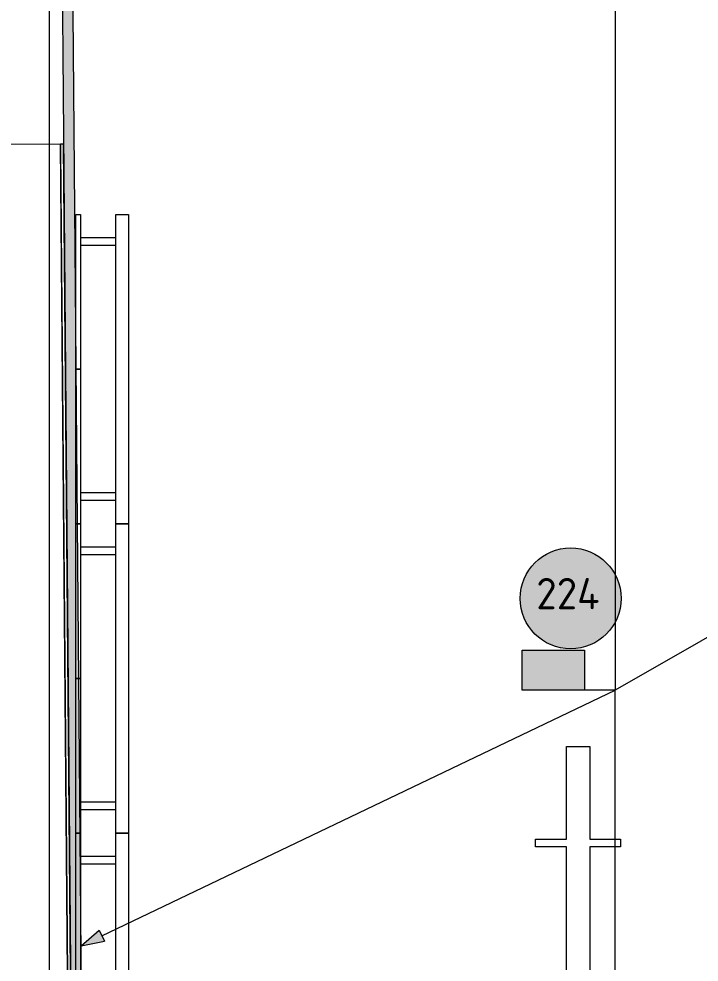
# Model space of a CAD drawing. Header units: millimetres. Extents: x 0 to 1189, y 0 to 841.
# Drawn here: x 790.2 to 834.2, y 535.6 to 596.6 of the extents above; entities that cross this region are included whole.
import ezdxf

# ---------------------------------------------------------------- set-up
doc = ezdxf.new("R2010")
doc.units = ezdxf.units.MM

msp = doc.modelspace()

# ---------------------------------------------------------------- hatches: boundary and pattern name
at = {"true_color": 0xf1d696}
h = msp.add_hatch(color=41, dxfattribs=at)
h.dxf.hatch_style = 2
h.paths.add_polyline_path([(794.326214, 523.37257), (793.626212, 523.37257), (792.814211, 619.854718), (793.514212, 619.854718)])
at = {"true_color": 0xffffff}
h = msp.add_hatch(color=7, dxfattribs=at)
edge = h.paths.add_edge_path()
edge.add_arc((825.858262, 559.123125), 3.260255, 0, 360)
h = msp.add_hatch(color=7, dxfattribs=at)
h.dxf.hatch_style = 2
h.paths.add_polyline_path([(822.718257, 555.77662), (826.758263, 555.77662), (826.758263, 553.188616), (822.718257, 553.188616)])
h = msp.add_hatch(color=7, dxfattribs=at)
h.dxf.hatch_style = 2
h.paths.add_polyline_path([(822.718257, 555.77662), (826.758263, 555.77662), (826.758263, 553.188616), (822.718257, 553.188616)])
h = msp.add_hatch(color=7, dxfattribs=at)
h.dxf.hatch_style = 2
h.paths.add_polyline_path([(822.718257, 555.77662), (826.758263, 555.77662), (826.758263, 553.188616), (822.718257, 553.188616)])
h = msp.add_hatch(color=7, dxfattribs=at)
h.dxf.hatch_style = 2
h.paths.add_polyline_path([(822.718257, 555.77662), (826.758263, 555.77662), (826.758263, 553.188616), (822.718257, 553.188616)])
at = {"true_color": 0x0077b0}
h = msp.add_hatch(color=144, dxfattribs=at)
h.paths.add_polyline_path([(823.928827, 554.381015), (823.928827, 555.187994), (823.899337, 555.344677), (823.810316, 555.475729), (823.681676, 555.562132), (823.525338, 555.591484), (823.368861, 555.562132), (823.237603, 555.475729), (823.150167, 555.344677), (823.121848, 555.187994), (823.121848, 554.381015), (823.150167, 554.224677), (823.237603, 554.096037), (823.368861, 554.007015), (823.525338, 553.977525), (823.681676, 554.007015), (823.810316, 554.096037), (823.899337, 554.224677)])
h.paths.add_polyline_path([(824.12947, 554.381015), (824.118316, 554.260359), (824.08489, 554.148333), (824.029243, 554.045299), (823.951427, 553.951618), (823.859658, 553.874319), (823.757606, 553.819809), (823.645942, 553.78752), (823.525338, 553.776883), (823.403605, 553.78752), (823.291898, 553.819809), (823.189699, 553.874319), (823.096492, 553.951618), (823.018762, 554.045299), (822.963305, 554.148333), (822.930068, 554.260359), (822.919001, 554.381015), (822.919001, 555.187994), (822.930068, 555.309727), (822.963305, 555.421434), (823.018762, 555.523633), (823.096492, 555.61684), (823.189699, 555.694656), (823.291898, 555.750303), (823.403605, 555.783729), (823.525338, 555.794882), (823.645994, 555.783772), (823.758019, 555.750647), (823.861054, 555.695818), (823.954734, 555.619596), (824.030638, 555.525958), (824.085303, 555.422812), (824.118368, 555.310157), (824.12947, 555.187994)])
h = msp.add_hatch(color=144, dxfattribs=at)
h.paths.add_polyline_path([(823.928827, 554.381015), (823.928827, 555.187994), (823.899337, 555.344677), (823.810316, 555.475729), (823.681676, 555.562132), (823.525338, 555.591484), (823.368861, 555.562132), (823.237603, 555.475729), (823.150167, 555.344677), (823.121848, 555.187994), (823.121848, 554.381015), (823.150167, 554.224677), (823.237603, 554.096037), (823.368861, 554.007015), (823.525338, 553.977525), (823.681676, 554.007015), (823.810316, 554.096037), (823.899337, 554.224677)])
h.paths.add_polyline_path([(824.12947, 554.381015), (824.118316, 554.260359), (824.08489, 554.148333), (824.029243, 554.045299), (823.951427, 553.951618), (823.859658, 553.874319), (823.757606, 553.819809), (823.645942, 553.78752), (823.525338, 553.776883), (823.403605, 553.78752), (823.291898, 553.819809), (823.189699, 553.874319), (823.096492, 553.951618), (823.018762, 554.045299), (822.963305, 554.148333), (822.930068, 554.260359), (822.919001, 554.381015), (822.919001, 555.187994), (822.930068, 555.309727), (822.963305, 555.421434), (823.018762, 555.523633), (823.096492, 555.61684), (823.189699, 555.694656), (823.291898, 555.750303), (823.403605, 555.783729), (823.525338, 555.794882), (823.645994, 555.783772), (823.758019, 555.750647), (823.861054, 555.695818), (823.954734, 555.619596), (824.030638, 555.525958), (824.085303, 555.422812), (824.118368, 555.310157), (824.12947, 555.187994)])
h = msp.add_hatch(color=144, dxfattribs=at)
h.paths.add_polyline_path([(823.928827, 554.381015), (823.928827, 555.187994), (823.899337, 555.344677), (823.810316, 555.475729), (823.681676, 555.562132), (823.525338, 555.591484), (823.368861, 555.562132), (823.237603, 555.475729), (823.150167, 555.344677), (823.121848, 555.187994), (823.121848, 554.381015), (823.150167, 554.224677), (823.237603, 554.096037), (823.368861, 554.007015), (823.525338, 553.977525), (823.681676, 554.007015), (823.810316, 554.096037), (823.899337, 554.224677)])
h.paths.add_polyline_path([(824.12947, 554.381015), (824.118316, 554.260359), (824.08489, 554.148333), (824.029243, 554.045299), (823.951427, 553.951618), (823.859658, 553.874319), (823.757606, 553.819809), (823.645942, 553.78752), (823.525338, 553.776883), (823.403605, 553.78752), (823.291898, 553.819809), (823.189699, 553.874319), (823.096492, 553.951618), (823.018762, 554.045299), (822.963305, 554.148333), (822.930068, 554.260359), (822.919001, 554.381015), (822.919001, 555.187994), (822.930068, 555.309727), (822.963305, 555.421434), (823.018762, 555.523633), (823.096492, 555.61684), (823.189699, 555.694656), (823.291898, 555.750303), (823.403605, 555.783729), (823.525338, 555.794882), (823.645994, 555.783772), (823.758019, 555.750647), (823.861054, 555.695818), (823.954734, 555.619596), (824.030638, 555.525958), (824.085303, 555.422812), (824.118368, 555.310157), (824.12947, 555.187994)])
h = msp.add_hatch(color=144, dxfattribs=at)
h.paths.add_polyline_path([(823.928827, 554.381015), (823.928827, 555.187994), (823.899337, 555.344677), (823.810316, 555.475729), (823.681676, 555.562132), (823.525338, 555.591484), (823.368861, 555.562132), (823.237603, 555.475729), (823.150167, 555.344677), (823.121848, 555.187994), (823.121848, 554.381015), (823.150167, 554.224677), (823.237603, 554.096037), (823.368861, 554.007015), (823.525338, 553.977525), (823.681676, 554.007015), (823.810316, 554.096037), (823.899337, 554.224677)])
h.paths.add_polyline_path([(824.12947, 554.381015), (824.118316, 554.260359), (824.08489, 554.148333), (824.029243, 554.045299), (823.951427, 553.951618), (823.859658, 553.874319), (823.757606, 553.819809), (823.645942, 553.78752), (823.525338, 553.776883), (823.403605, 553.78752), (823.291898, 553.819809), (823.189699, 553.874319), (823.096492, 553.951618), (823.018762, 554.045299), (822.963305, 554.148333), (822.930068, 554.260359), (822.919001, 554.381015), (822.919001, 555.187994), (822.930068, 555.309727), (822.963305, 555.421434), (823.018762, 555.523633), (823.096492, 555.61684), (823.189699, 555.694656), (823.291898, 555.750303), (823.403605, 555.783729), (823.525338, 555.794882), (823.645994, 555.783772), (823.758019, 555.750647), (823.861054, 555.695818), (823.954734, 555.619596), (824.030638, 555.525958), (824.085303, 555.422812), (824.118368, 555.310157), (824.12947, 555.187994)])
h = msp.add_hatch(color=144, dxfattribs=at)
h.dxf.hatch_style = 2
h.paths.add_polyline_path([(826.351947, 555.450373), (826.120437, 555.218862), (826.049881, 555.187994), (825.973744, 555.213281), (825.948457, 555.289418), (825.976569, 555.359973), (826.371791, 555.755195), (826.412581, 555.784547), (826.453371, 555.794882), (826.529507, 555.76932), (826.554794, 555.692907), (826.554794, 553.875551), (826.529507, 553.800792), (826.453371, 553.776883), (826.377234, 553.800792), (826.351947, 553.875551)])
h = msp.add_hatch(color=144, dxfattribs=at)
h.dxf.hatch_style = 2
h.paths.add_polyline_path([(826.351947, 555.450373), (826.120437, 555.218862), (826.049881, 555.187994), (825.973744, 555.213281), (825.948457, 555.289418), (825.976569, 555.359973), (826.371791, 555.755195), (826.412581, 555.784547), (826.453371, 555.794882), (826.529507, 555.76932), (826.554794, 555.692907), (826.554794, 553.875551), (826.529507, 553.800792), (826.453371, 553.776883), (826.377234, 553.800792), (826.351947, 553.875551)])
h = msp.add_hatch(color=144, dxfattribs=at)
h.dxf.hatch_style = 2
h.paths.add_polyline_path([(826.351947, 555.450373), (826.120437, 555.218862), (826.049881, 555.187994), (825.973744, 555.213281), (825.948457, 555.289418), (825.976569, 555.359973), (826.371791, 555.755195), (826.412581, 555.784547), (826.453371, 555.794882), (826.529507, 555.76932), (826.554794, 555.692907), (826.554794, 553.875551), (826.529507, 553.800792), (826.453371, 553.776883), (826.377234, 553.800792), (826.351947, 553.875551)])
h = msp.add_hatch(color=144, dxfattribs=at)
h.dxf.hatch_style = 2
h.paths.add_polyline_path([(826.351947, 555.450373), (826.120437, 555.218862), (826.049881, 555.187994), (825.973744, 555.213281), (825.948457, 555.289418), (825.976569, 555.359973), (826.371791, 555.755195), (826.412581, 555.784547), (826.453371, 555.794882), (826.529507, 555.76932), (826.554794, 555.692907), (826.554794, 553.875551), (826.529507, 553.800792), (826.453371, 553.776883), (826.377234, 553.800792), (826.351947, 553.875551)])
h = msp.add_hatch(color=144, dxfattribs=at)
h.dxf.hatch_style = 2
h.paths.add_polyline_path([(825.442367, 554.27904), (824.635388, 554.27904), (824.559252, 554.304603), (824.533965, 554.381015), (824.559252, 554.457152), (824.635388, 554.482439), (825.442367, 554.482439), (825.518504, 554.457152), (825.543791, 554.381015), (825.518504, 554.304603)])
h = msp.add_hatch(color=144, dxfattribs=at)
h.dxf.hatch_style = 2
h.paths.add_polyline_path([(825.442367, 554.27904), (824.635388, 554.27904), (824.559252, 554.304603), (824.533965, 554.381015), (824.559252, 554.457152), (824.635388, 554.482439), (825.442367, 554.482439), (825.518504, 554.457152), (825.543791, 554.381015), (825.518504, 554.304603)])
h = msp.add_hatch(color=144, dxfattribs=at)
h.dxf.hatch_style = 2
h.paths.add_polyline_path([(825.442367, 554.27904), (824.635388, 554.27904), (824.559252, 554.304603), (824.533965, 554.381015), (824.559252, 554.457152), (824.635388, 554.482439), (825.442367, 554.482439), (825.518504, 554.457152), (825.543791, 554.381015), (825.518504, 554.304603)])
h = msp.add_hatch(color=144, dxfattribs=at)
h.dxf.hatch_style = 2
h.paths.add_polyline_path([(825.442367, 554.27904), (824.635388, 554.27904), (824.559252, 554.304603), (824.533965, 554.381015), (824.559252, 554.457152), (824.635388, 554.482439), (825.442367, 554.482439), (825.518504, 554.457152), (825.543791, 554.381015), (825.518504, 554.304603)])
h = msp.add_hatch(color=144, dxfattribs=at)
h.dxf.hatch_style = 2
h.paths.add_polyline_path([(794.214213, 536.668591), (795.388215, 537.673592), (795.733216, 536.951591)])

# ---------------------------------------------------------------- linework, layer by layer
at = {"color": 7, "lineweight": 0}
for points in [[(792.17321, 237.628134), (792.17321, 717.840867)], [(792.814211, 619.854718), (793.632212, 522.672569)], [(794.326214, 523.37257), (793.514212, 619.854718)], [(792.878211, 588.49567), (789.178206, 588.46467)], [(793.078212, 588.49767), (792.878211, 588.49567)], [(793.674213, 493.903525), (792.878211, 588.49567)], [(792.878211, 588.49567), (792.881211, 588.119669)], [(792.881211, 588.119669), (793.436212, 522.131568)], [(793.636212, 522.133568), (793.078212, 588.49767)], [(822.598257, 559.122625), (822.615093, 559.456044), (822.664507, 559.779831), (822.744859, 560.092348), (822.854507, 560.391955), (822.991812, 560.677013), (823.155133, 560.945884), (823.342828, 561.196927), (823.553258, 561.428503), (823.784782, 561.638975), (824.035759, 561.826701), (824.304548, 561.990044), (824.58951, 562.127364), (824.889002, 562.237022), (825.201386, 562.317378), (825.525019, 562.366794), (825.858262, 562.38363), (826.191669, 562.366794), (826.515425, 562.317378), (826.827892, 562.237022), (827.127436, 562.127364), (827.412418, 561.990044), (827.681204, 561.826701), (827.932157, 561.638975), (828.16364, 561.428503), (828.374018, 561.196927), (828.561655, 560.945884), (828.724913, 560.677013), (828.862157, 560.391955), (828.971751, 560.092348), (829.052058, 559.779831), (829.101442, 559.456044), (829.118267, 559.122625)], [(829.118267, 559.122625), (829.101442, 558.789382), (829.052058, 558.465749), (828.971751, 558.153366), (828.862157, 557.853873), (828.724913, 557.568912), (828.561655, 557.300122), (828.374018, 557.049145), (828.16364, 556.817621), (827.932157, 556.607191), (827.681204, 556.419496), (827.412418, 556.256175), (827.127436, 556.11887), (826.827892, 556.009222), (826.515425, 555.92887), (826.191669, 555.879456), (825.858262, 555.86262), (825.525019, 555.879456), (825.201386, 555.92887), (824.889002, 556.009222), (824.58951, 556.11887), (824.304548, 556.256175), (824.035759, 556.419496), (823.784782, 556.607191), (823.553258, 556.817621), (823.342828, 557.049145), (823.155133, 557.300122), (822.991812, 557.568912), (822.854507, 557.853873), (822.744859, 558.153366), (822.664507, 558.465749), (822.615093, 558.789382), (822.598257, 559.122625)]]:
    msp.add_lwpolyline(points, dxfattribs=at)
at = {"color": 144, "lineweight": 0, "true_color": 0x0077b0}
for points in [[(828.737266, 618.361715), (828.737266, 553.188616)], [(850.8823, 565.860635), (828.737266, 553.188616)], [(822.718257, 555.77662), (826.758263, 555.77662)], [(822.718257, 553.188616), (822.718257, 555.77662)], [(822.718257, 555.77662), (826.758263, 555.77662)], [(822.718257, 553.188616), (822.718257, 555.77662)], [(822.718257, 555.77662), (826.758263, 555.77662)], [(822.718257, 553.188616), (822.718257, 555.77662)], [(822.718257, 555.77662), (826.758263, 555.77662)], [(822.718257, 553.188616), (822.718257, 555.77662)], [(826.758263, 555.77662), (826.758263, 553.188616)], [(826.758263, 555.77662), (826.758263, 553.188616)], [(826.758263, 555.77662), (826.758263, 553.188616)], [(826.758263, 555.77662), (826.758263, 553.188616)], [(795.560215, 537.312592), (828.737266, 553.188616)], [(826.758263, 553.188616), (822.718257, 553.188616)], [(826.758263, 553.188616), (822.718257, 553.188616)], [(826.758263, 553.188616), (822.718257, 553.188616)], [(826.758263, 553.188616), (822.718257, 553.188616)], [(828.737266, 553.188616), (826.758263, 553.188616)], [(828.737266, 553.188616), (826.758263, 553.188616)], [(828.737266, 553.188616), (826.758263, 553.188616)], [(828.737266, 553.188616), (826.758263, 553.188616)], [(828.737266, 496.296529), (828.737266, 553.188616)], [(794.214213, 536.668591), (795.388215, 537.673592)], [(795.388215, 537.673592), (795.733216, 536.951591)], [(794.214213, 536.668591), (795.733216, 536.951591)]]:
    msp.add_lwpolyline(points, dxfattribs=at)
at = {"color": 253, "lineweight": 0, "true_color": 0x999999}
for points in [[(793.871213, 573.942648), (793.871213, 583.942663)], [(793.871213, 583.942663), (794.171213, 583.942663)], [(794.171213, 583.942663), (794.171213, 573.942648)], [(796.471217, 563.942632), (796.471217, 583.942663)], [(796.471217, 583.942663), (797.271218, 583.942663)], [(797.271218, 583.942663), (797.271218, 563.942632)], [(796.471217, 582.442661), (794.171213, 582.442661)], [(796.471217, 581.94266), (794.171213, 581.94266)], [(794.171213, 573.942648), (793.871213, 573.942648)], [(793.871213, 563.942632), (793.871213, 573.942648)], [(793.871213, 573.942648), (794.171213, 573.942648)], [(794.171213, 573.942648), (794.171213, 563.942632)], [(796.471217, 565.942635), (794.171213, 565.942635)], [(796.471217, 565.442635), (794.171213, 565.442635)], [(793.871213, 553.942617), (793.871213, 563.942632)], [(793.871213, 563.942632), (794.171213, 563.942632)], [(794.171213, 563.942632), (793.871213, 563.942632)], [(794.171213, 563.942632), (794.171213, 553.942617)], [(796.471217, 543.942602), (796.471217, 563.942632)], [(796.471217, 563.942632), (797.271218, 563.942632)], [(797.271218, 563.942632), (796.471217, 563.942632)], [(797.271218, 563.942632), (797.271218, 543.942602)], [(796.471217, 562.44263), (794.171213, 562.44263)], [(796.471217, 561.942629), (794.171213, 561.942629)], [(794.171213, 553.942617), (793.871213, 553.942617)], [(793.871213, 543.942602), (793.871213, 553.942617)], [(793.871213, 553.942617), (794.171213, 553.942617)], [(794.171213, 553.942617), (794.171213, 543.942602)], [(825.590261, 543.550601), (825.590261, 549.55061)], [(825.590261, 549.55061), (827.090264, 549.55061)], [(827.090264, 549.55061), (827.090264, 543.550601)], [(796.471217, 545.942605), (794.171213, 545.942605)], [(796.471217, 545.442604), (794.171213, 545.442604)], [(794.171213, 543.942602), (793.871213, 543.942602)], [(793.871213, 533.942586), (793.871213, 543.942602)], [(793.871213, 543.942602), (794.171213, 543.942602)], [(794.171213, 543.942602), (794.171213, 533.942586)], [(797.271218, 543.942602), (796.471217, 543.942602)], [(796.471217, 523.942571), (796.471217, 543.942602)], [(796.471217, 543.942602), (797.271218, 543.942602)], [(797.271218, 543.942602), (797.271218, 523.942571)], [(823.590258, 543.0506), (823.590258, 543.550601)], [(823.590258, 543.550601), (825.590261, 543.550601)], [(827.090264, 543.550601), (829.090267, 543.550601)], [(829.090267, 543.550601), (829.090267, 543.0506)], [(825.590261, 543.0506), (823.590258, 543.0506)], [(825.590261, 526.050574), (825.590261, 543.0506)], [(829.090267, 543.0506), (827.090264, 543.0506)], [(827.090264, 543.0506), (827.090264, 526.050574)], [(796.471217, 542.442599), (794.171213, 542.442599)], [(796.471217, 541.942599), (794.171213, 541.942599)]]:
    msp.add_lwpolyline(points, dxfattribs=at)

# ---------------------------------------------------------------- texts
at = {"color": 7, "insert": (823.635583, 560.443827), "char_height": 2.026853, "attachment_point": 1}
msp.add_mtext('{\\fGOSTCommon|b0|i0|c0;224}', dxfattribs=at)

doc.saveas('drawing.dxf')
